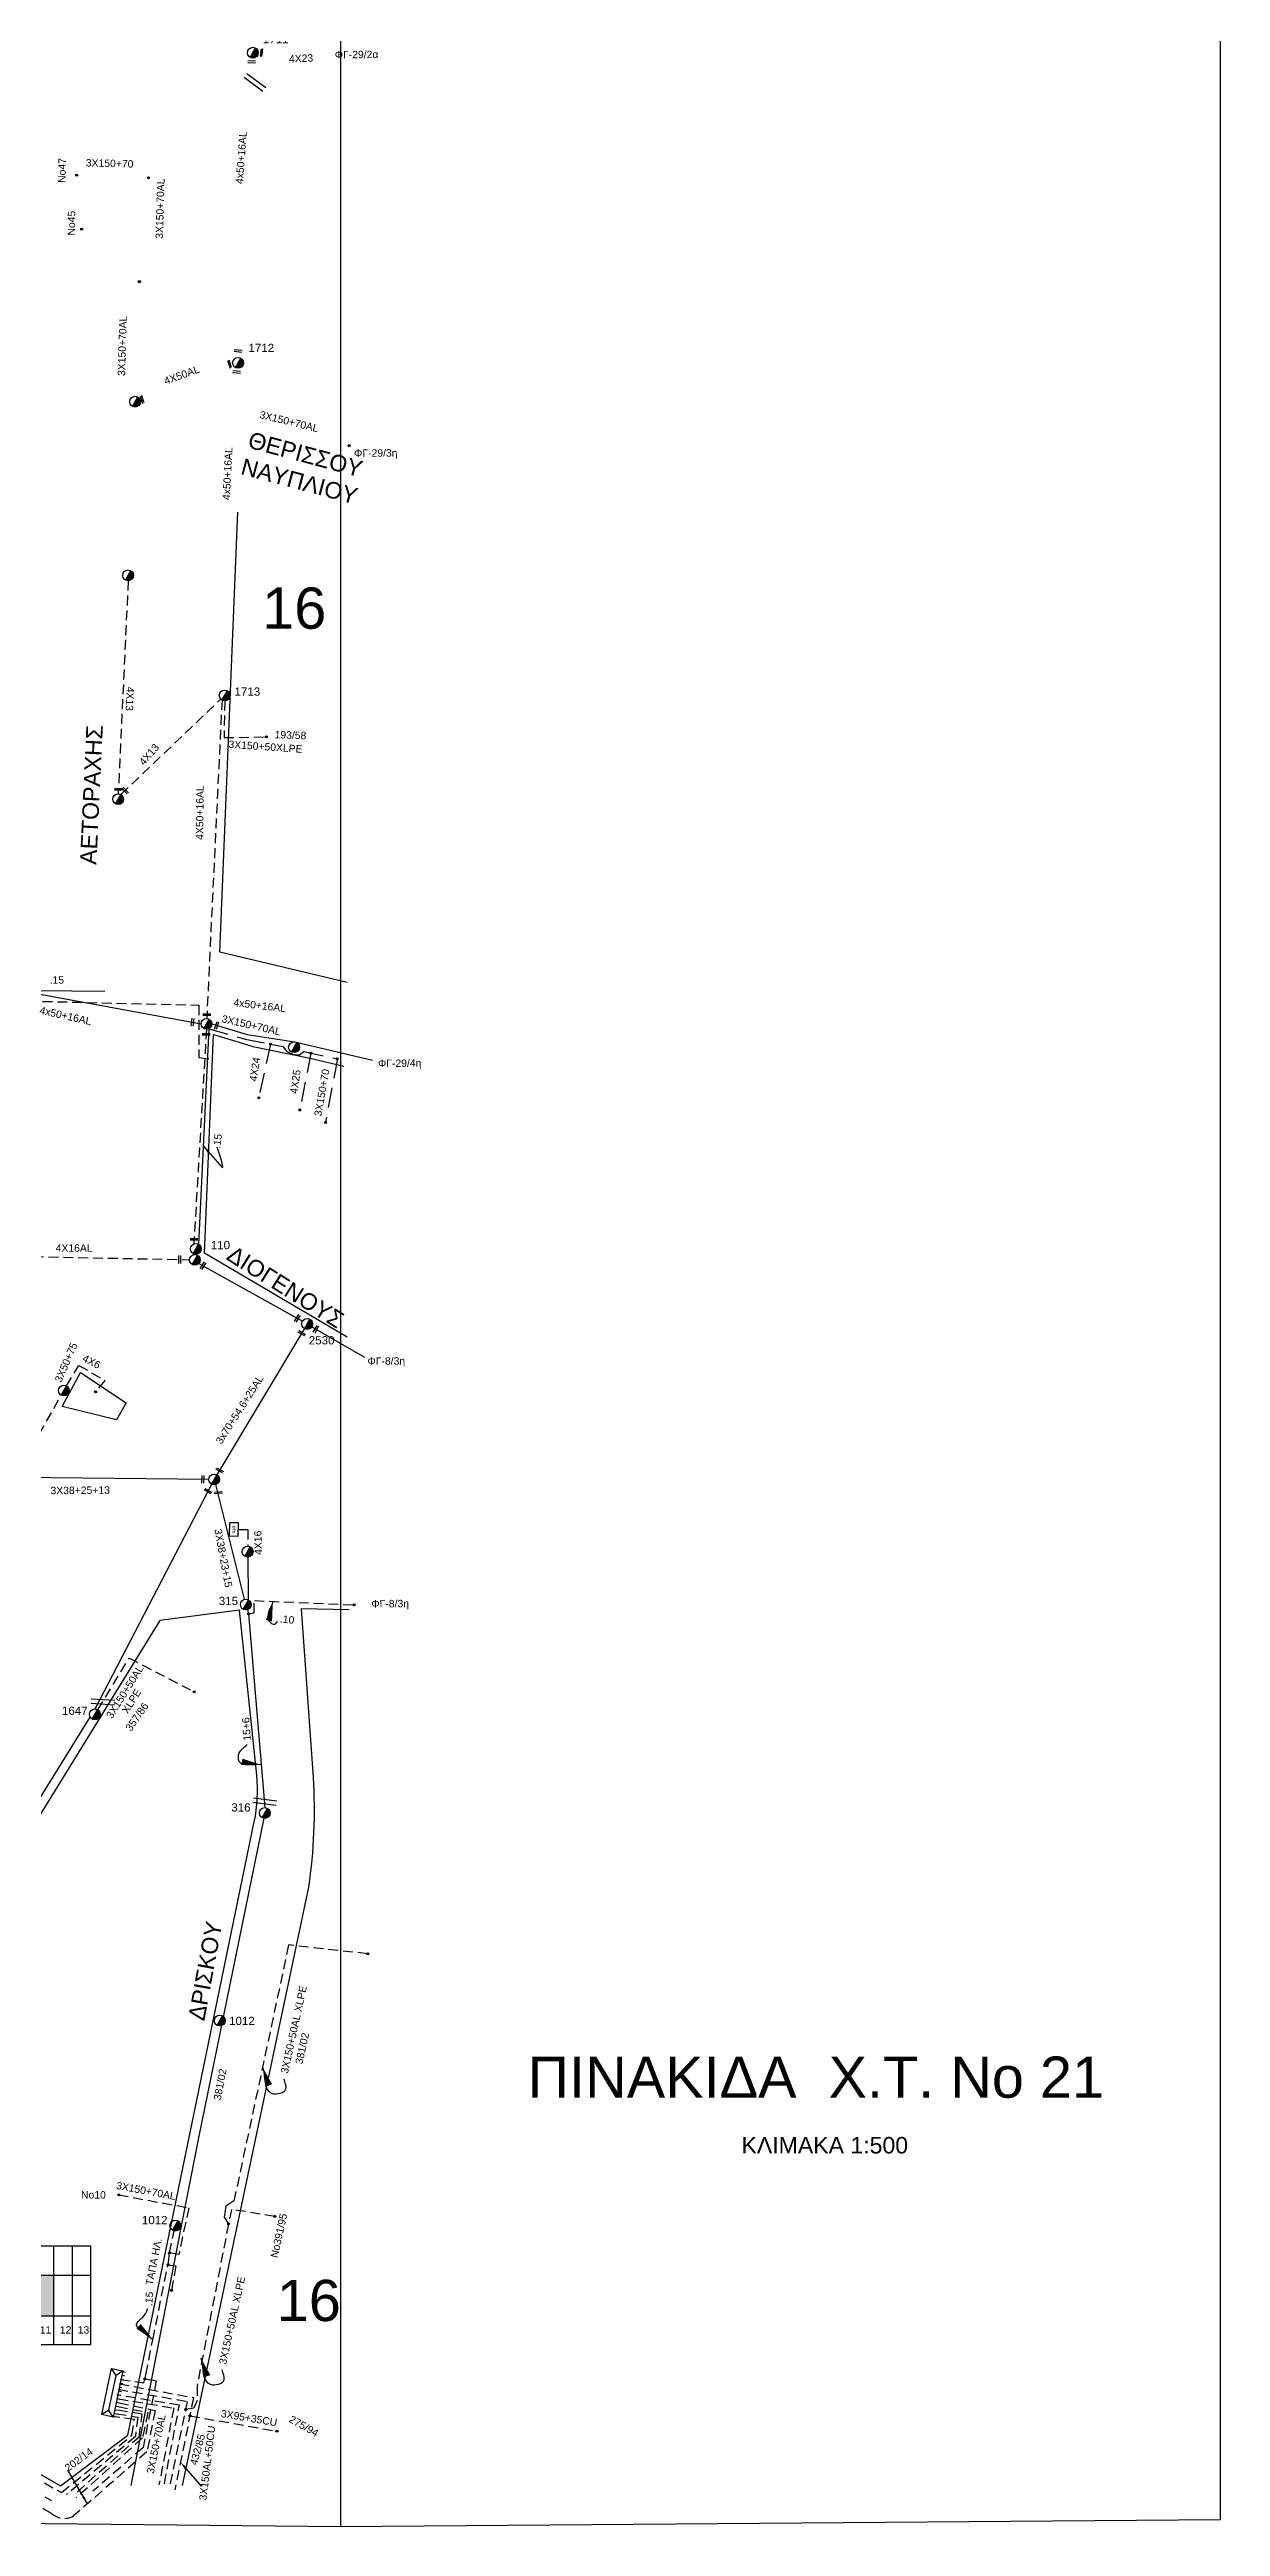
# Model space of a CAD drawing. Header units: millimetres. Extents: x 2893 to 4023, y 216 to 730.
# Drawn here: x 3872.7 to 4023.1, y 216 to 534.3 of the extents above; entities that cross this region are included whole.
import ezdxf

# ---------------------------------------------------------------- set-up
doc = ezdxf.new("R2010")
doc.units = ezdxf.units.MM
doc.linetypes.add('DASHED', pattern=[19.05, 12.7, -6.35])
for name, color, linetype in [('Pillar OTE', 7, 'Continuous'), ('Άγνωστα', 7, 'Continuous'), ('Ασφαλειοκιβώτια Χ.Τ 9 αναχωρήσεων', 7, 'Continuous'), ('Γυμνά εναέρια ΧΤ (3Φ)   4x50AL', 7, 'Continuous'), ('Γυμνά εναέρια ΧΤ και ΦΟΠ (3Φ)   4x50+16AL', 7, 'Continuous'), ('Επιγραφές - Σχήματα', 7, 'Continuous'), ('Καλώδια ΧΤ   3x150+50AL XLPE', 7, 'DASHED'), ('Καλώδια ΧΤ   3x150+50CU', 7, 'DASHED'), ('Καλώδια ΧΤ   3x150+70 AL', 7, 'DASHED'), ('Καλώδια ΧΤ   3x150AL+50CU', 7, 'DASHED'), ('Καλώδια ΧΤ   3x95+35 CU', 7, 'DASHED'), ('Μηχανική τομή', 7, 'Continuous'), ('Στύλος ΦΜ', 7, 'Continuous'), ('Στύλος ΦΜ @ 1', 7, 'Continuous'), ('Συνδέσεις', 7, 'Continuous'), ('Συνεστραμμένα ΧΤ   3x70+54.6+25 AL', 7, 'SYN_LINE'), ('Τομή', 7, 'Continuous'), ('Υποσταθμός πόλεως', 7, 'Continuous'), ('Υπόβαθρο ΔΕΗ', 7, 'Continuous'), ('Υπόγεια Καλώδια Δικτύου ΧΤ   .10', 7, 'DASHED'), ('Υπόγεια Καλώδια Δικτύου ΧΤ   .15', 7, 'DASHED'), ('Υπόγεια καλώδια Παροχών ΧΤ   4x16AL', 7, 'DASHED'), ('Υπόγεια καλώδια Παροχών ΧΤ   4x25', 7, 'DASHED'), ('Υπόγεια καλώδια Παροχών ΧΤ   4x6', 7, 'DASHED')]:
    doc.layers.add(name, color=color, linetype=linetype)
doc.styles.add('arial', font='ARIAL.TTF')
doc.styles.get("Standard").update_dxf_attribs({"font": 'ARIAL.TTF'})
doc.linetypes.add('SYN_LINE', pattern='A,0.5,-0.0001,["/\\/\\/\\/",Standard,S=0.1,R=0,X=0,Y=-0.05],-0.25', length=0.7501)
doc.dimstyles.new('ISO-25', dxfattribs={"dimtxt": 2.5, "dimasz": 2.5, "dimexe": 1.25, "dimexo": 0.625, "dimtad": 1, "dimtxsty": 'Standard', "dimcen": 2.5, "dimadec": 0, "dimazin": 0, "dimtfac": 1, "dimtmove": 0, "dimatfit": 3, "dimfxl": 1, "dimarcsym": 0})

# ---------------------------------------------------------------- blocks, each defined once
blk = doc.blocks.new('ΥΠΑΡΧΩΝ ΤΣΙΜΕΝΤΕΝΙΟΣ ΣΤΥΛΟΣ')
at = {"layer": 'Στύλος ΦΜ'}
blk.add_hatch(color=7, dxfattribs=at).paths.add_polyline_path([(-1.3, -2.3, 0.574793), (2.6, 0, 0.268822), (1.3, 2.3)])
blk.add_line((-1.3, -2.3), (1.3, 2.3), dxfattribs=at)
blk.add_circle((0, 0), 2.62, dxfattribs=at)
at = {"layer": 'Στύλος ΦΜ', "flags": 4}
for tag, p in [('ΑΡΙΘΜΟΣ', (-4.7, 8.1)), ('ΤΥΠΟΣ', (-4.9, 3))]:
    blk.add_attdef(tag, p, '', height=4, dxfattribs=at)
blk = doc.blocks.new('ΜΗΧΑΝΙΚΗ ΤΟΜΗ')
at = {"layer": 'Μηχανική τομή', "ltscale": 40}
for p, q in [((-1.9, 0.8), (1.9, 0.8)), ((1.9, 0), (-1.9, 0))]:
    blk.add_line(p, q, dxfattribs=at)
blk = doc.blocks.new('_ΣΥΝΔΕΣΗ')
at = {"layer": 'Συνδέσεις', "linetype": 'SYN_LINE', "ltscale": 40}
blk.add_hatch(color=256, dxfattribs=at).paths.add_polyline_path([(-116.7, 2339.6, 1), (-117.7, 2339.6, 1)])
at = {"layer": 'Συνδέσεις'}
blk.add_circle((-117.2, 2339.6), 0.5, dxfattribs=at)
blk = doc.blocks.new('PILLAR ΟΤΕ')
at = {"layer": 'Pillar OTE', "ltscale": 40}
blk.add_lwpolyline([(-3.3, 2), (3.4, 2), (3.4, -2), (-3.3, -2)], close=True, dxfattribs=at)
at = {"layer": 'Pillar OTE', "insert": (-1.8, 0.7), "char_height": 1.357, "width": 109.961, "attachment_point": 1}
blk.add_mtext('{\\fArial|b1|i0|c161|p34;OTE}', dxfattribs=at)
blk = doc.blocks.new('ΤΟΜΗ')
at = {"layer": 'Τομή', "ltscale": 40}
for p, q in [((-5.7, 0), (5.7, 0)), ((5.7, -2.3), (-5.7, -2.3))]:
    blk.add_line(p, q, dxfattribs=at)
blk = doc.blocks.new('PINAKAKI13ORIZ')
at = {"layer": 'Ασφαλειοκιβώτια Χ.Τ 9 αναχωρήσεων', "ltscale": 40}
for p, q in [((1638.14, 65.2), (1638.14, 77.15)), ((1640.39, 65.2), (1640.39, 77.15)), ((1642.64, 65.2), (1642.64, 77.15)), ((1644.89, 65.2), (1644.89, 77.15)), ((1647.14, 65.2), (1647.14, 77.15)), ((1649.39, 65.2), (1649.39, 77.15)), ((1651.64, 65.2), (1651.64, 77.15)), ((1653.89, 65.2), (1653.89, 77.15)), ((1656.14, 65.2), (1656.14, 77.15)), ((1660.64, 65.2), (1660.64, 77.15)), ((1662.89, 65.2), (1662.89, 77.15)), ((1665.14, 65.2), (1665.14, 77.15)), ((1638.14, 73.63), (1658.39, 73.63)), ((1647.14, 73.62), (1667.39, 73.62)), ((1638.14, 68.72), (1658.39, 68.72)), ((1647.14, 68.7), (1667.39, 68.7))]:
    blk.add_line(p, q, dxfattribs=at)
at = {"layer": 'Ασφαλειοκιβώτια Χ.Τ 9 αναχωρήσεων'}
for points in [[(1649.39, 77.15), (1638.14, 77.15), (1638.14, 65.2), (1649.39, 65.2)], [(1658.39, 65.2), (1658.39, 77.15), (1649.39, 77.15)], [(1667.39, 65.2), (1667.39, 77.15), (1658.39, 77.15)], [(1649.39, 65.2), (1658.39, 65.2)], [(1658.39, 65.2), (1667.39, 65.2)]]:
    blk.add_lwpolyline(points, dxfattribs=at)
for s, p in [('1', (1638.93, 66.53)), ('2', (1641.07, 66.53)), ('3', (1643.34, 66.53)), ('4', (1645.59, 66.53)), ('5', (1647.84, 66.53)), ('6', (1650.13, 66.53)), ('7', (1652.19, 66.53)), ('8', (1654.61, 66.53)), ('9', (1656.78, 66.53)), ('10', (1659.13, 66.53)), ('11', (1661.19, 66.53)), ('12', (1663.61, 66.53)), ('13', (1665.78, 66.53))]:
    blk.add_text(s, height=0.9, dxfattribs=at).set_placement(p)
blk = doc.blocks.new('ΥΠΟΣΤΑΘΜΟΣ ΠΟΛΕΩΣ 13 ΑΝΑΧΩΡΗΣΕΩΝ')
at = {"layer": 'Υποσταθμός πόλεως', "ltscale": 40}
for p, q in [((-11.1, -2.8), (-11.1, -4)), ((-9.5, -2.8), (-9.5, -4)), ((-7.8, -2.8), (-7.8, -4)), ((-6, -2.8), (-6, -4)), ((-4.1, -2.8), (-4.1, -4)), ((-2.3, -2.8), (-2.3, -4)), ((-0.4, -2.8), (-0.4, -4)), ((1.5, -2.8), (1.5, -4)), ((3.4, -2.8), (3.4, -4)), ((5.4, -2.8), (5.4, -4)), ((7.3, -2.8), (7.3, -4)), ((9.3, -2.8), (9.3, -4)), ((11.1, -2.8), (11.1, -4))]:
    blk.add_line(p, q, dxfattribs=at)
blk.add_lwpolyline([(-11.4, 2.8), (11.4, 2.8), (11.4, -2.8), (-11.4, -2.8)], close=True, dxfattribs=at)
for points in [[(-8.6, 0), (-11.4, 2.8)], [(-11.4, -2.8), (-8.6, 0)], [(-8.6, 0), (8.6, 0)], [(8.6, 0), (11.4, 2.8)], [(11.4, -2.8), (8.6, 0)]]:
    blk.add_lwpolyline(points, dxfattribs=at)
at = {"layer": 'Υποσταθμός πόλεως', "linetype": 'SYN_LINE', "ltscale": 40, "flags": 1}
for tag, p in [('ΜΕΤΑΣΧΗΜΑΤΙΣΜΟΣ', (12.2, 1.7)), ('ΙΣΧΥΣ', (12.2, -1.1)), ('ΑΡΙΘΜΟΣ', (12.3, -3.8))]:
    blk.add_attdef(tag, p, '', height=1.8, dxfattribs=at)

msp = doc.modelspace()

# ---------------------------------------------------------------- hatches: boundary and pattern name
at = {"layer": 'Καλώδια ΧΤ   3x150AL+50CU', "linetype": 'DASHED', "ltscale": 0.1}
h = msp.add_hatch(color=6, dxfattribs=at)
h.dxf.hatch_style = 1
h.paths.add_polyline_path([(3870.9, 243.1), (3873.29, 243.1), (3873.29, 248.31), (3870.9, 248.31)])

# ---------------------------------------------------------------- linework, layer by layer
at = {"layer": 'Άγνωστα', "color": 62, "ltscale": 0.1, "const_width": 0.000000318}
msp.add_lwpolyline([(3899.06, 533.92), (3899.15, 533.92), (3910.44, 534.86)], dxfattribs=at)
at = {"layer": 'Άγνωστα', "color": 1, "linetype": 'DASHED', "ltscale": 0.1}
for points in [[(3882.82, 466.08), (3881.55, 438.7)], [(3881.9, 438.61), (3894.72, 450.86)], [(3894.88, 450.74), (3892.91, 409.82)]]:
    msp.add_lwpolyline(points, dxfattribs=at)
at = {"layer": 'Άγνωστα'}
msp.add_lwpolyline([(3893.18, 408.5), (3891.86, 380.81)], dxfattribs=at)
at = {"layer": 'Άγνωστα', "color": 2}
for points in [[(3891.91, 378.33), (3905.22, 370.9)], [(3906.41, 370.19), (3913.2, 366.3)], [(3893.18, 350.58), (3868.92, 350.81)]]:
    msp.add_lwpolyline(points, dxfattribs=at)
at = {"layer": 'Άγνωστα', "color": 2, "ltscale": 0.1}
for points in [[(3894.04, 349.91), (3897.73, 335.17)], [(3898.18, 340.61), (3898.22, 335.13)], [(3898.15, 333.84), (3898.26, 333.29), (3900.37, 308.4)]]:
    msp.add_lwpolyline(points, dxfattribs=at)
at = {"layer": 'Άγνωστα', "color": 133, "ltscale": 0.1}
msp.add_lwpolyline([(3900.23, 307.03), (3891.85, 265.95), (3889.81, 255.49)], dxfattribs=at)
at = {"layer": 'Άγνωστα', "color": 173, "linetype": 'DASHED', "ltscale": 0.1}
msp.add_lwpolyline([(3901.65, 255.86), (3896.11, 256.77), (3895.71, 254.92)], dxfattribs=at)
at = {"layer": 'Άγνωστα', "color": 133, "linetype": 'DASHED', "ltscale": 0.1}
msp.add_lwpolyline([(3887.93, 249.65), (3888.96, 249.49), (3888.38, 246.36)], dxfattribs=at)
at = {"layer": 'Γυμνά εναέρια ΧΤ (3Φ)   4x50AL', "color": 1, "const_width": 0.000000318}
msp.add_lwpolyline([(3896.25, 494.01), (3896.12, 494.01), (3884.18, 489.22)], dxfattribs=at)
at = {"layer": 'Γυμνά εναέρια ΧΤ και ΦΟΠ (3Φ)   4x50+16AL', "color": 1, "const_width": 0.000000318}
for points in [[(3896.95, 494.69), (3896.95, 494.92), (3898.8, 533.65)], [(3894.89, 451.95), (3896.78, 493.59)]]:
    msp.add_lwpolyline(points, dxfattribs=at)
at = {"layer": 'Γυμνά εναέρια ΧΤ και ΦΟΠ (3Φ)   4x50+16AL', "color": 30}
msp.add_lwpolyline([(3853.3, 416.3), (3892.19, 409.13)], dxfattribs=at)
at = {"layer": 'Γυμνά εναέρια ΧΤ και ΦΟΠ (3Φ)   4x50+16AL', "color": 2, "ltscale": 0.1}
msp.add_lwpolyline([(3878.57, 321.08), (3893.55, 349.96)], dxfattribs=at)
at = {"layer": 'Γυμνά εναέρια ΧΤ και ΦΟΠ (3Φ)   4x50+16AL', "color": 3, "ltscale": 0.1}
msp.add_lwpolyline([(3860.17, 291.37), (3861.23, 293.12), (3877.94, 320.03)], dxfattribs=at)
at = {"layer": 'Επιγραφές - Σχήματα'}
msp.add_lwpolyline([(2902.66, 226.25), (3910.16, 216.01), (3910.16, 721.1), (2902.66, 721.1)], close=True, dxfattribs=at)
at = {"layer": 'Επιγραφές - Σχήματα', "ltscale": 10}
msp.add_lwpolyline([(3910.06, 216.01), (4023.13, 216.9), (4023.13, 721.1), (3910.16, 721.1)], dxfattribs=at)
at = {"layer": 'Επιγραφές - Σχήματα'}
msp.add_lwpolyline([(3894.88, 390.66), (3894.92, 390.64), (3894.96, 390.65), (3894.98, 390.73), (3894.96, 390.91), (3894.9, 391.22), (3894.77, 391.69), (3894.56, 392.36), (3894.26, 393.26)], dxfattribs=at)
at = {"layer": 'Καλώδια ΧΤ   3x150+50AL XLPE', "color": 1, "ltscale": 0.1}
msp.add_lwpolyline([(3895.22, 450.65), (3895.14, 445.91), (3900.56, 446.01)], dxfattribs=at)
at = {"layer": 'Καλώδια ΧΤ   3x150+50AL XLPE', "color": 3, "ltscale": 0.1}
msp.add_lwpolyline([(3878.93, 320.96), (3882.95, 327.62), (3891.29, 323.29)], dxfattribs=at)
at = {"layer": 'Καλώδια ΧΤ   3x150+50AL XLPE', "color": 173, "ltscale": 0.1}
for points in [[(3913.58, 289.62), (3903.44, 290.75), (3896.41, 257.85), (3895.35, 257.19), (3895.24, 256.34), (3895.16, 255.76), (3895.71, 254.91)], [(3895.71, 254.92), (3895.71, 254.91), (3891.68, 234.08), (3891.68, 232.21), (3891.27, 231.2), (3890.21, 231.06)], [(3881.52, 233.64), (3890.42, 232.08), (3888.11, 220.91)]]:
    msp.add_lwpolyline(points, dxfattribs=at)
at = {"layer": 'Καλώδια ΧΤ   3x150+50CU', "color": 133, "linetype": 'Continuous', "ltscale": 0.1}
msp.add_lwpolyline([(3889.81, 255.49), (3883.15, 221.28)], dxfattribs=at)
at = {"layer": 'Καλώδια ΧΤ   3x150+50CU', "color": 133, "linetype": 'DASHED', "ltscale": 0.1}
msp.add_lwpolyline([(3884.96, 234.99), (3885.8, 234.85), (3886.44, 234.74), (3884.73, 226.16), (3878.3, 220.54)], dxfattribs=at)
at = {"layer": 'Καλώδια ΧΤ   3x150+70 AL', "color": 1, "linetype": 'DASHED', "ltscale": 0.1, "const_width": 0.000000318}
msp.add_lwpolyline([(3876.19, 518.21), (3885.49, 517.9)], dxfattribs=at)
at = {"layer": 'Καλώδια ΧΤ   3x150+70 AL', "color": 1, "ltscale": 0.1, "const_width": 0.000000318}
for points in [[(3885.39, 517.8), (3885.04, 504.51), (3884.26, 504.51)], [(3884.26, 504.66), (3884.44, 511.16), (3876.83, 511.28)], [(3883.58, 489.6), (3883.58, 489.8), (3884.25, 504.4), (3884.25, 504.4)], [(3911.19, 483.44), (3897.63, 486.81), (3898.03, 493.71), (3898.03, 493.71), (3897.35, 493.96)]]:
    msp.add_lwpolyline(points, dxfattribs=at)
at = {"layer": 'Καλώδια ΧΤ   3x150+70 AL', "color": 30}
msp.add_lwpolyline([(3893.57, 409.13), (3898.12, 407.75), (3904.24, 406.81), (3914.23, 404.46)], dxfattribs=at)
at = {"layer": 'Καλώδια ΧΤ   3x150+70 AL', "color": 133, "ltscale": 0.1}
msp.add_lwpolyline([(3881.59, 258.63), (3890.62, 256.97), (3889.31, 250.96), (3888.13, 251.16)], dxfattribs=at)
at = {"layer": 'Καλώδια ΧΤ   3x150+70 AL', "color": 27, "ltscale": 0.1}
for points in [[(3816.12, 239.95), (3817, 239.49), (3822.35, 248.61), (3830.07, 244.17), (3830.42, 243.54), (3830.49, 242.75), (3830.87, 242.46), (3831.21, 242.4), (3831.57, 242.56), (3831.92, 242.81), (3843.37, 236.62), (3856.16, 229.29), (3856.36, 228.48), (3867.2, 222.72), (3872.97, 219.34)], [(3881.51, 231.42), (3885.33, 230.68), (3884.66, 227.39), (3876.13, 219.67)]]:
    msp.add_lwpolyline(points, dxfattribs=at)
at = {"layer": 'Καλώδια ΧΤ   3x150+70 AL', "color": 151, "ltscale": 0.1}
msp.add_lwpolyline([(3887.47, 221.51), (3889.4, 231.6), (3881.38, 232.92)], dxfattribs=at)
at = {"layer": 'Καλώδια ΧΤ   3x150+70 AL', "color": 5, "linetype": 'DASHED', "ltscale": 0.1}
msp.add_lwpolyline([(3858.76, 229.07), (3874.28, 220.37), (3883.29, 227.73), (3883.62, 229.76), (3881.08, 230.12)], dxfattribs=at)
at = {"layer": 'Καλώδια ΧΤ   3x150+70 AL', "color": 30, "ltscale": 0.1}
msp.add_lwpolyline([(3881.32, 230.5), (3884.06, 230.07), (3883.75, 227.57), (3874.89, 220.1)], dxfattribs=at)
at = {"layer": 'Καλώδια ΧΤ   3x150+70 AL', "color": 62, "ltscale": 0.1}
msp.add_lwpolyline([(3876.27, 220.44), (3884.23, 227.55), (3884.63, 230.44), (3881.42, 230.96)], dxfattribs=at)
at = {"layer": 'Καλώδια ΧΤ   3x150AL+50CU', "color": 6, "linetype": 'DASHED', "ltscale": 0.1}
msp.add_lwpolyline([(3881.61, 231.9), (3886.29, 230.92), (3885.23, 225.61), (3875.8, 217.36, -0.323801), (3872.96, 217.7), (3855.21, 227.58), (3854.94, 228.55), (3831.95, 241.42, -0.513613), (3828.84, 243.79), (3822.21, 247.6), (3821.21, 248.84), (3808.49, 256.21, -0.682428), (3806.51, 258.6), (3797.96, 263.58), (3809.81, 284.56, 0.651881), (3810.86, 285.9)], format="xyb", dxfattribs=at)
at = {"layer": 'Καλώδια ΧΤ   3x150AL+50CU', "color": 1, "linetype": 'DASHED', "ltscale": 0.1}
msp.add_lwpolyline([(3881.56, 232.41), (3888.68, 231.24), (3886.78, 221.35)], dxfattribs=at)
at = {"layer": 'Καλώδια ΧΤ   3x150AL+50CU', "color": 2, "ltscale": 0.1}
msp.add_lwpolyline([(3881.66, 234.34), (3891.23, 232.58), (3888.8, 220.7)], dxfattribs=at)
at = {"layer": 'Καλώδια ΧΤ   3x150AL+50CU'}
msp.add_lwpolyline([(3890.23, 223.46), (3892.19, 221.19), (3892.19, 221.19)], dxfattribs=at)
msp.add_solid([(3890.09, 223.35), (3889.57, 224.29), (3890.37, 223.57)], dxfattribs=at)
at = {"layer": 'Καλώδια ΧΤ   3x95+35 CU', "color": 2, "ltscale": 0.1}
msp.add_lwpolyline([(3890.75, 230.24), (3901.93, 228.26)], dxfattribs=at)
at = {"layer": 'Συνεστραμμένα ΧΤ   3x70+54.6+25 AL', "color": 2, "ltscale": 10}
msp.add_lwpolyline([(3905.48, 369.96), (3894.22, 351.18)], dxfattribs=at)
at = {"layer": 'Υπόβαθρο ΔΕΗ', "ltscale": 0.1, "const_width": 0.000000318}
msp.add_lwpolyline([(3867.1, 413.46), (3795.24, 594.43, -0.589073), (3801.73, 602.44), (3824.43, 599.22), (3829.33, 597.81), (3833.41, 595.44), (3837.29, 591.61), (3867.08, 565.41), (3879.33, 554.05), (3881.91, 550.67), (3884.01, 545.76), (3885.3, 538.26), (3879.82, 413.35)], format="xyb", dxfattribs=at)
for points in [[(3910.9, 491.5), (3897.73, 495.14), (3899.5, 532.91), (3910.42, 526.3), (3910.9, 491.5)], [(3896.9, 474.88), (3897.39, 486.32), (3911.11, 482.77)]]:
    msp.add_lwpolyline(points, dxfattribs=at)
at = {"layer": 'Υπόβαθρο ΔΕΗ'}
for points in [[(3910.94, 414.43), (3894.59, 418.36), (3896.9, 474.88)], [(3867.1, 413.46), (3867.1, 413.46), (3879.82, 413.35), (3879.82, 413.35)], [(3910.97, 368.85), (3892.61, 379.67), (3893.79, 407.76), (3897.23, 406.73), (3898.83, 406.21), (3906.19, 404.7), (3910.53, 403.67)], [(3874.33, 359.96), (3876.71, 364.3), (3882.55, 360.42), (3881.33, 358.23), (3874.33, 359.96)]]:
    msp.add_lwpolyline(points, dxfattribs=at)
at = {"layer": 'Υπόβαθρο ΔΕΗ', "ltscale": 0.1}
for points in [[(3897.13, 333.79), (3886.87, 332.46), (3832.89, 244.92), (3874.14, 221.25), (3882.78, 227.76), (3899.02, 306.57, 0.076365), (3899.33, 312.55), (3897.13, 333.79)], [(3911.2, 333.82), (3905.04, 333.94), (3906.58, 312.28, -0.052683), (3905.98, 298.19), (3889.78, 221.26)]]:
    msp.add_lwpolyline(points, format="xyb", dxfattribs=at)
at = {"layer": 'Υπόγεια Καλώδια Δικτύου ΧΤ   .10', "color": 2, "ltscale": 0.1}
msp.add_lwpolyline([(3898.26, 333.29), (3899.02, 333.42), (3899.03, 335), (3911.85, 334.46)], dxfattribs=at)
at = {"layer": 'Υπόγεια Καλώδια Δικτύου ΧΤ   .15', "color": 17, "ltscale": 0.1}
for points in [[(3850.83, 412), (3853.46, 415.01), (3864.05, 417.75), (3866.11, 412.16), (3891.9, 411.53), (3891.92, 404.82), (3893.2, 404.62)], [(3892.88, 408.43), (3891.26, 380.85)]]:
    msp.add_lwpolyline(points, dxfattribs=at)
at = {"layer": 'Υπόγεια Καλώδια Δικτύου ΧΤ   .15', "color": 133, "ltscale": 0.1}
msp.add_lwpolyline([(3881.81, 234.91), (3884.83, 234.47), (3885.08, 235.52), (3885.99, 240.02), (3888, 249.99), (3888.13, 251.16), (3888.74, 254)], dxfattribs=at)
at = {"layer": 'Υπόγεια καλώδια Παροχών ΧΤ   4x16AL', "color": 1, "ltscale": 0.1}
msp.add_lwpolyline([(3855.98, 379.7), (3864.98, 379.32), (3890.7, 378.82)], dxfattribs=at)
at = {"layer": 'Υπόγεια καλώδια Παροχών ΧΤ   4x16AL', "color": 2, "ltscale": 0.1}
for points in [[(3868.57, 351.42), (3874.22, 361.39)], [(3896.93, 344.15), (3898.2, 344.13), (3898.18, 342)]]:
    msp.add_lwpolyline(points, dxfattribs=at)
at = {"layer": 'Υπόγεια καλώδια Παροχών ΧΤ   4x25', "color": 17, "ltscale": 0.2}
for points in [[(3893.18, 408.5), (3897.84, 407.18), (3901.1, 406.53), (3902.7, 406.22), (3903.2, 405.59), (3904.1, 405.13), (3904.83, 405.15), (3905.4, 405.57), (3909.72, 404.63)], [(3901.1, 406.53), (3899.61, 399.65)], [(3906.3, 405.37), (3904.86, 398.07)], [(3909.72, 404.63), (3908.16, 396.45)]]:
    msp.add_lwpolyline(points, dxfattribs=at)
at = {"layer": 'Υπόγεια καλώδια Παροχών ΧΤ   4x6', "color": 2, "ltscale": 0.1}
msp.add_lwpolyline([(3874.9, 362.6), (3876.48, 365.24), (3879.84, 363.29), (3878.63, 361.85)], dxfattribs=at)

# ---------------------------------------------------------------- block references
at = {"color": 62, "xscale": 0.2649871955223772, "yscale": 0.2649871955223772, "zscale": 0.2649871955223772}
for p in [(3907.26, -101.76), (3916.49, -102.1), (3907.9, -108.69), (3915.31, -115.45), (3942.26, -136.53)]:
    msp.add_blockref('_ΣΥΝΔΕΣΗ', p, dxfattribs=at)
at = {"layer": 'Pillar OTE', "xscale": 0.2649871955224151, "yscale": 0.2649871955224151, "zscale": 0.2649871955224151, "rotation": 268.4548754458137}
msp.add_blockref('PILLAR ΟΤΕ', (3896.39, 344.17), dxfattribs=at)
at = {"layer": 'Επιγραφές - Σχήματα', "linetype": 'Continuous', "xscale": 1.059948782089509, "yscale": 1.059948782089509, "zscale": 1.059948782089509}
msp.add_blockref('PINAKAKI13ORIZ', (2110.7, 170.28), dxfattribs=at)
at = {"layer": 'Μηχανική τομή'}
for p, xscale, yscale, zscale, rotation in [((3898.69, 532.88), -0.2649871955224218, 0.2649871955223772, 0.2649871955223769, 178.0129936962748), ((3899.85, 533.96), -0.2649871955223532, 0.2649871955223772, 0.2649871955223769, 262.6868925903068), ((3895.75, 493.89), -0.2649871955224305, 0.2649871955223772, 0.2649871955223769, 287.8706297512152), ((3896.93, 495.51), -0.2649871955223997, 0.2649871955223772, 0.2649871955223769, 353.873098948466), ((3896.74, 492.8), -0.2649871955223997, 0.2649871955223772, 0.2649871955223769, 353.873098948466), ((3884.53, 489.35), -0.2649871955224305, 0.2649871955223772, 0.2649871955223769, 287.8706297512152), ((3882.35, 439.05), 0.264987195522391, 0.264987195522391, 0.264987195522391, 312.2442034438315), ((3891.18, 409.31), 0.2649871955224708, 0.2649871955224708, 0.2649871955224708, 81.86258593270071), ((3894.29, 408.87), 0.2649871955222722, 0.2649871955222722, 0.2649871955222722, 71.72127292220475), ((3889.54, 378.84), 0.264987195522484, 0.264987195522484, 0.264987195522484, 91.08746140866968), ((3892.53, 377.99), 0.2649871955224349, 0.2649871955224349, 0.2649871955224349, 57.51402309618551), ((3904.64, 371.22), 0.2649871955224609, 0.2649871955224609, 0.2649871955224609, 56.82352380276953), ((3905.07, 369.27), 0.2649871955223795, 0.2649871955223795, 0.2649871955223795, 329.6191402205393), ((3907.04, 369.83), 0.2649871955225053, 0.2649871955225053, 0.2649871955225053, 59.7245369574699), ((3892.51, 350.58), 0.2649871955224322, 0.2649871955224322, 0.2649871955224322, 86.95748488906595), ((3894.51, 351.66), 0.2649871955223739, 0.2649871955223739, 0.2649871955223739, 331.3475052311887), ((3893.02, 348.98), 0.2649871955223713, 0.2649871955223713, 0.2649871955223713, 328.2058203493539), ((3894.43, 348.77), 0.2649871955223788, 0.2649871955223788, 0.2649871955223788, 6.678755730818352)]:
    msp.add_blockref('ΜΗΧΑΝΙΚΗ ΤΟΜΗ', p, dxfattribs=dict(at, xscale=xscale, yscale=yscale, zscale=zscale, rotation=rotation))
at = {"layer": 'Μηχανική τομή', "xscale": 0.2649871955223772, "yscale": 0.2649871955223772, "zscale": 0.2649871955223772}
for p in [(3881.57, 439.16), (3892.84, 407.68), (3892.93, 410.22), (3891.28, 381.32)]:
    msp.add_blockref('ΜΗΧΑΝΙΚΗ ΤΟΜΗ', p, dxfattribs=at)
at = {"layer": 'Στύλος ΦΜ @ 1', "ltscale": 40}
ref = msp.add_blockref('ΥΠΑΡΧΩΝ ΤΣΙΜΕΝΤΕΝΙΟΣ ΣΤΥΛΟΣ', (3898.84, 533.94), dxfattribs=dict(at, xscale=0.2649871955223772, yscale=0.2649871955223772, zscale=0.2649871955223772))
ref.add_attrib('ΤΥΠΟΣ', '1711', (3900.13, 535.14), dxfattribs={"layer": 'Στύλος ΦΜ', "height": 1.06, "flags": 4})
ref = msp.add_blockref('ΥΠΑΡΧΩΝ ΤΣΙΜΕΝΤΕΝΙΟΣ ΣΤΥΛΟΣ', (3896.94, 494.08), dxfattribs=dict(at, xscale=0.2649871955223772, yscale=0.2649871955223772, zscale=0.2649871955223772))
ref.add_attrib('ΤΥΠΟΣ', '1712', (3898.28, 495.47), dxfattribs={"layer": 'Στύλος ΦΜ', "height": 1.06, "flags": 4})
at = {"layer": 'Στύλος ΦΜ @ 1', "ltscale": 40, "xscale": 0.2649871955223772, "yscale": 0.2649871955223772, "zscale": 0.2649871955223772}
for p in [(3883.71, 489.09), (3882.82, 466.77), (3881.55, 438.01), (3892.88, 409.13), (3904.13, 406.12), (3891.39, 378.8), (3874.56, 362), (3893.87, 350.58), (3898.17, 341.3)]:
    msp.add_blockref('ΥΠΑΡΧΩΝ ΤΣΙΜΕΝΤΕΝΙΟΣ ΣΤΥΛΟΣ', p, dxfattribs=at)
at = {"layer": 'Στύλος ΦΜ @ 1', "ltscale": 40}
ref = msp.add_blockref('ΥΠΑΡΧΩΝ ΤΣΙΜΕΝΤΕΝΙΟΣ ΣΤΥΛΟΣ', (3895.22, 451.34), dxfattribs=dict(at, xscale=0.2649871955223772, yscale=0.2649871955223772, zscale=0.2649871955223772))
ref.add_attrib('ΤΥΠΟΣ', '1713', (3896.49, 451.3), dxfattribs={"layer": 'Στύλος ΦΜ', "height": 1.06, "flags": 4})
ref = msp.add_blockref('ΥΠΑΡΧΩΝ ΤΣΙΜΕΝΤΕΝΙΟΣ ΣΤΥΛΟΣ', (3891.52, 380.21), dxfattribs=dict(at, xscale=0.2649871955223772, yscale=0.2649871955223772, zscale=0.2649871955223772))
ref.add_attrib('ΤΥΠΟΣ', '110', (3893.44, 380.17), dxfattribs={"layer": 'Στύλος ΦΜ', "height": 1.06, "flags": 4})
ref = msp.add_blockref('ΥΠΑΡΧΩΝ ΤΣΙΜΕΝΤΕΝΙΟΣ ΣΤΥΛΟΣ', (3905.82, 370.56), dxfattribs=dict(at, xscale=0.2649871955223772, yscale=0.2649871955223772, zscale=0.2649871955223772))
ref.add_attrib('ΤΥΠΟΣ', '2530', (3906.03, 367.93), dxfattribs={"layer": 'Στύλος ΦΜ', "height": 1.06, "flags": 4})
ref = msp.add_blockref('ΥΠΑΡΧΩΝ ΤΣΙΜΕΝΤΕΝΙΟΣ ΣΤΥΛΟΣ', (3897.93, 334.5), dxfattribs=dict(at, xscale=0.2649871955223772, yscale=0.2649871955223772, zscale=0.2649871955223772))
ref.add_attrib('ΤΥΠΟΣ', '315', (3894.47, 334.43), dxfattribs={"layer": 'Στύλος ΦΜ', "height": 1.06, "flags": 4})
ref = msp.add_blockref('ΥΠΑΡΧΩΝ ΤΣΙΜΕΝΤΕΝΙΟΣ ΣΤΥΛΟΣ', (3878.54, 320.38), dxfattribs=dict(at, xscale=0.2649871955223772, yscale=0.2649871955223772, zscale=0.2649871955223772))
ref.add_attrib('ΤΥΠΟΣ', '1647', (3874.32, 320.32), dxfattribs={"layer": 'Στύλος ΦΜ', "height": 1.06, "flags": 4})
ref = msp.add_blockref('ΥΠΑΡΧΩΝ ΤΣΙΜΕΝΤΕΝΙΟΣ ΣΤΥΛΟΣ', (3900.37, 307.71), dxfattribs=dict(at, xscale=0.2649871955223772, yscale=0.2649871955223772, zscale=0.2649871955223772))
ref.add_attrib('ΤΥΠΟΣ', '316', (3896.08, 307.89), dxfattribs={"layer": 'Στύλος ΦΜ', "height": 1.06, "flags": 4})
ref = msp.add_blockref('ΥΠΑΡΧΩΝ ΤΣΙΜΕΝΤΕΝΙΟΣ ΣΤΥΛΟΣ', (3894.58, 281.03), dxfattribs=dict(at, xscale=0.2649871955223772, yscale=0.2649871955223772, zscale=0.2649871955223772))
ref.add_attrib('ΤΥΠΟΣ', '1012', (3895.79, 280.46), dxfattribs={"layer": 'Στύλος ΦΜ', "height": 1.06, "flags": 4})
ref = msp.add_blockref('ΥΠΑΡΧΩΝ ΤΣΙΜΕΝΤΕΝΙΟΣ ΣΤΥΛΟΣ', (3888.88, 254.68), dxfattribs=dict(at, xscale=0.2649871955223772, yscale=0.2649871955223772, zscale=0.2649871955223772))
ref.add_attrib('ΤΥΠΟΣ', '1012', (3884.59, 254.86), dxfattribs={"layer": 'Στύλος ΦΜ', "height": 1.06, "flags": 4})
at = {"layer": 'Συνδέσεις', "xscale": 0.2649871955223772, "yscale": 0.2649871955223772, "zscale": 0.2649871955223772}
for p in [(3931.63, -173.96), (3932.17, -213.45), (3937.37, -214.6), (3940.72, -215.32), (3930.67, -220.33), (3935.93, -221.9), (3939.23, -223.52), (3909.7, -258.12), (3942.92, -285.5), (3929.33, -286.67), (3922.36, -296.68), (3944.65, -330.35), (3912.67, -361.33), (3926.78, -365.05), (3932.72, -364.1), (3919.01, -370.31), (3919.2, -368.8), (3919.45, -373.6), (3916.03, -384.98), (3921.28, -388.9), (3921.82, -389.73), (3933, -391.7)]:
    msp.add_blockref('_ΣΥΝΔΕΣΗ', p, dxfattribs=at)
at = {"layer": 'Τομή'}
for p, xscale, yscale, zscale, rotation in [((3898.93, 529.86), 0.2649871955224374, 0.2649871955224374, 0.2649871955224374, 143.3818627617406), ((3879.59, 322.28), 0.2649871955223743, 0.2649871955223743, 0.2649871955223743, 356.6372743268645), ((3900.43, 309.46), 0.2649871955223339, 0.2649871955223339, 0.2649871955223339, 352.575598920973)]:
    msp.add_blockref('ΤΟΜΗ', p, dxfattribs=dict(at, xscale=xscale, yscale=yscale, zscale=zscale, rotation=rotation))
at = {"layer": 'Υποσταθμός πόλεως', "xscale": 0.2649871955223772, "yscale": 0.2649871955223772, "zscale": 0.2649871955223772, "rotation": 78.16932540975293}
msp.add_blockref('ΥΠΟΣΤΑΘΜΟΣ ΠΟΛΕΩΣ 13 ΑΝΑΧΩΡΗΣΕΩΝ', (3880.8, 233.19), dxfattribs=at)

# ---------------------------------------------------------------- texts
at = {"layer": 'Άγνωστα', "char_height": 0.954, "width": 89.2327, "attachment_point": 1, "style": 'arial'}
for s, insert, rotation in [('4X23', (3903.46, 533.62), 2.6535), ('4X13', (3883.59, 452.43), 267.3066), ('4X13', (3884.13, 442.88), 49.2426), ('4X50+16AL', (3891.52, 432.79), 89.5786), ('4X24', (3898.4, 401.81), 81.8887), ('3X150+70', (3906.71, 397.37), 80.1679), ('3X50+75', (3873.35, 363.33), 66.8942), ('3X38+25+13', (3872.84, 349.63), 0.4829), ('3X38+23+15', (3894.83, 344.31), 280.5542), ('XLPE', (3881.95, 320.89), 57.9659), ('15+6', (3897.63, 316.97), 94.0547)]:
    msp.add_mtext(s, dxfattribs=dict(at, insert=insert, rotation=rotation))
at = {"layer": 'Γυμνά εναέρια ΧΤ (3Φ)   4x50AL', "insert": (3887.31, 492.15), "char_height": 0.954, "width": 89.2327, "attachment_point": 1, "rotation": 20.204, "style": 'arial'}
msp.add_mtext('4X50AL', dxfattribs=at)
at = {"layer": 'Γυμνά εναέρια ΧΤ και ΦΟΠ (3Φ)   4x50+16AL', "char_height": 0.954, "width": 89.2327, "attachment_point": 1, "style": 'arial'}
for insert, rotation in [((3896.61, 517.11), 85.7216), ((3894.94, 476.48), 87.1748), ((3871.58, 411.38), 347.3313), ((3896.42, 412.37), 353.2318)]:
    msp.add_mtext('4x50+16AL', dxfattribs=dict(at, insert=insert, rotation=rotation))
at = {"layer": 'Επιγραφές - Σχήματα'}
msp.add_text('No10', height=0.954, dxfattribs=at).set_placement((3876.77, 258.16))
for s, rotation, p in [('No391/95', 77.5469, (3902.02, 250.48)), ('ΤΑΠΑ ΗΛ.', 78.8387, (3885.98, 246.93)), ('275/94', 330.5582, (3903.39, 229.51)), ('202/14', 36.2582, (3875.11, 223.02)), ('432/85', 74.606, (3891.65, 223.81))]:
    msp.add_text(s, height=0.954, rotation=rotation, dxfattribs=at).set_placement(p)
at = {"layer": 'Επιγραφές - Σχήματα', "ltscale": 40, "char_height": 0.954, "width": 49.8418, "attachment_point": 1, "rotation": 0.5159, "style": 'arial'}
for s, insert in [('ΦΓ-29/2α', (3909.36, 534.16)), ('ΦΓ-29/3η', (3911.84, 482.94)), ('ΦΓ-29/4η', (3914.91, 404.52)), ('ΦΓ-8/3η', (3913.56, 366.25)), ('ΦΓ-8/3η', (3914.06, 335.07))]:
    msp.add_mtext(s, dxfattribs=dict(at, insert=insert))
at = {"layer": 'Επιγραφές - Σχήματα', "attachment_point": 1, "style": 'arial'}
for s, insert, char_height, width, rotation in [('No47', (3873.82, 517.22), 0.954, 89.2327, 89.1179), ('No45', (3875.03, 510.45), 0.954, 89.2327, 89.1179), ('ΘΕΡΙΣΣΟΥ\\PΝΑΥΠΛΙΟΥ', (3898.61, 485.27), 2.12, 45.1012, 345.0945), ('ΑΕΤΟΡΑΧΗΣ', (3876.62, 429.64), 2.12, 45.1012, 87.3123), ('193/58', (3901.65, 446.79), 0.954, 89.2327, 358.0616), ('ΔΙΟΓΕΝΟΥΣ', (3896.43, 380.72), 2.12, 45.1012, 327.8789), ('ΔΡΙΣΚΟΥ', (3890.51, 281.29), 2.12, 45.1012, 79.5625), ('381/02', (3893.77, 270.92), 0.954, 89.2327, 79.0175)]:
    msp.add_mtext(s, dxfattribs=dict(at, insert=insert, char_height=char_height, width=width, rotation=rotation))
at = {"layer": 'Επιγραφές - Σχήματα', "char_height": 5.3, "width": 1.3109, "attachment_point": 1}
for insert in [(3900.04, 465.21), (3901.91, 247.71)]:
    msp.add_mtext('16', dxfattribs=dict(at, insert=insert))
at = {"layer": 'Επιγραφές - Σχήματα', "char_height": 0.954, "width": 89.2327, "attachment_point": 1}
for s, insert, rotation in [('357/86', (3882.4, 318.67), 55.3444), ('381/02', (3904.27, 275.57), 77.5469)]:
    msp.add_mtext(s, dxfattribs=dict(at, insert=insert, rotation=rotation))
at = {"layer": 'Επιγραφές - Σχήματα', "ltscale": 10, "width": 83.4805, "attachment_point": 1}
for s, insert, char_height in [('ΠΙΝΑΚΙΔΑ  Χ.Τ. Νο 21', (3934.12, 276.41), 5.2997), ('ΚΛΙΜΑΚΑ 1:500', (3961.61, 266.07), 2.1199)]:
    msp.add_mtext(s, dxfattribs=dict(at, insert=insert, char_height=char_height))
at = {"layer": 'Καλώδια ΧΤ   3x150+50AL XLPE', "char_height": 0.954, "width": 89.2327, "attachment_point": 1, "style": 'arial'}
for s, insert, rotation in [('3X150+50XLPE', (3895.75, 445.55), 356.1448), ('3X150+50AL', (3879.93, 320.25), 57.9659), ('3X150+50AL XLPE', (3902.4, 274.36), 77.6476), ('3X150+50AL XLPE', (3894.47, 236.98), 77.6476)]:
    msp.add_mtext(s, dxfattribs=dict(at, insert=insert, rotation=rotation))
at = {"layer": 'Καλώδια ΧΤ   3x150+70 AL', "char_height": 0.954, "width": 89.2327, "attachment_point": 1, "style": 'arial'}
for s, insert, rotation in [('3X150+70', (3877.4, 520.28), 358.5135), ('3X150+70AL', (3886.33, 510.04), 88.3847), ('3X150+70AL', (3881.47, 492.41), 88.3847), ('3X150+70AL', (3899.86, 487.93), 346.1999), ('3X150+70AL', (3894.98, 410.28), 347.1426), ('3X150+70AL', (3881.4, 260.34), 349.3276), ('3X150+70AL', (3885.16, 222.92), 78.337)]:
    msp.add_mtext(s, dxfattribs=dict(at, insert=insert, rotation=rotation))
at = {"layer": 'Καλώδια ΧΤ   3x150AL+50CU', "insert": (3891.92, 219.43), "char_height": 0.954, "width": 89.2327, "attachment_point": 1, "rotation": 83.0829}
msp.add_mtext('3X150AL+50CU', dxfattribs=at)
at = {"layer": 'Καλώδια ΧΤ   3x95+35 CU', "insert": (3894.84, 231.03), "char_height": 0.954, "width": 89.2327, "attachment_point": 1, "rotation": 350.4882, "style": 'arial'}
msp.add_mtext('3X95+35CU', dxfattribs=at)
at = {"layer": 'Συνεστραμμένα ΧΤ   3x70+54.6+25 AL', "insert": (3894, 355.53), "char_height": 0.954, "width": 89.2327, "attachment_point": 1, "rotation": 57.4994, "style": 'arial'}
msp.add_mtext('3x70+54.6+25AL', dxfattribs=at)
at = {"layer": 'Υπόγεια Καλώδια Δικτύου ΧΤ   .10', "insert": (3902.37, 333.15), "char_height": 0.954, "width": 89.2327, "attachment_point": 1, "rotation": 354.2958, "style": 'arial'}
msp.add_mtext('.10', dxfattribs=at)
at = {"layer": 'Υπόγεια Καλώδια Δικτύου ΧΤ   .15', "insert": (3872.73, 415.25), "char_height": 0.954, "width": 89.2327, "attachment_point": 1, "style": 'arial'}
msp.add_mtext('.15', dxfattribs=at)
at = {"layer": 'Υπόγεια Καλώδια Δικτύου ΧΤ   .15', "char_height": 0.954, "width": 89.2327, "attachment_point": 1, "style": 'arial'}
for insert, rotation in [((3893.71, 393.2), 83.4692), ((3884.95, 244.38), 85.0673)]:
    msp.add_mtext('.15', dxfattribs=dict(at, insert=insert, rotation=rotation))
at = {"layer": 'Υπόγεια καλώδια Παροχών ΧΤ   4x16AL', "insert": (3873.51, 380.79), "char_height": 0.954, "width": 89.2327, "attachment_point": 1, "style": 'arial'}
msp.add_mtext('4X16AL', dxfattribs=at)
at = {"layer": 'Υπόγεια καλώδια Παροχών ΧΤ   4x16AL', "insert": (3899.07, 340.87), "char_height": 0.954, "width": 89.2327, "attachment_point": 1, "rotation": 91.5414, "style": 'arial'}
msp.add_mtext('4X16', dxfattribs=at)
at = {"layer": 'Υπόγεια καλώδια Παροχών ΧΤ   4x25', "insert": (3903.6, 400.22), "char_height": 0.954, "width": 89.2327, "attachment_point": 1, "rotation": 82.0204, "style": 'arial'}
msp.add_mtext('4X25', dxfattribs=at)
at = {"layer": 'Υπόγεια καλώδια Παροχών ΧΤ   4x6', "insert": (3877.27, 366.68), "char_height": 0.954, "width": 89.2327, "attachment_point": 1, "rotation": 333.3242, "style": 'arial'}
msp.add_mtext('4X6', dxfattribs=at)

# ---------------------------------------------------------------- leaders
at = {"layer": 'Επιγραφές - Σχήματα'}
msp.add_leader([(3892.5, 393.42), (3894.88, 390.66)], dimstyle='ISO-25', override={"dimasz": 1, "dimgap": 0.625, "dimtad": 0}, dxfattribs=at)
at = {"layer": 'Επιγραφές - Σχήματα', "path_type": 1}
for points in [[(3901.41, 334.87), (3900.9, 332.42), (3901.65, 331.97), (3902, 332.32)], [(3899.9, 313.89), (3897.09, 314.34), (3897.09, 315.42), (3898.09, 316.5)], [(3900.08, 275.06), (3901.31, 271.67), (3903.09, 272.25), (3902.85, 273.52)], [(3885.99, 240.02), (3883.91, 241.99), (3885.19, 243.58), (3885.33, 244.04)], [(3892.15, 237.68), (3893.37, 234.28), (3895.15, 234.87), (3894.91, 236.13)]]:
    msp.add_leader(points, dimstyle='ISO-25', override={"dimgap": 0.625, "dimtad": 0}, dxfattribs=at)
at = {"layer": 'Επιγραφές - Σχήματα', "ltscale": 40}
msp.add_leader([(3877.58, 218.92), (3875.09, 223.27)], dimstyle='ISO-25', override={"dimasz": 1, "dimtad": 0}, dxfattribs=at)

doc.saveas('drawing.dxf')
